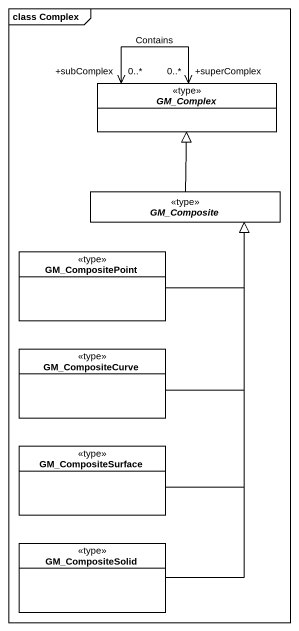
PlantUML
@startuml
mainframe class Complex
hide circle
hide empty members
abstract class GM_Complex <<type>>
abstract class GM_Composite <<type>>
class GM_CompositePoint <<type>>
class GM_CompositeCurve <<type>>
class GM_CompositeSurface <<type>>
class GM_CompositeSolid <<type>>
GM_Complex "+superComplex\n0..*" <--> "+subComplex\n0..*" GM_Complex : Contains
GM_Composite -up-|> GM_Complex
GM_CompositePoint -up-|> GM_Composite
GM_CompositeCurve -up-|> GM_Composite
GM_CompositeSurface -up-|> GM_Composite
GM_CompositeSolid -up-|> GM_Composite
@enduml
